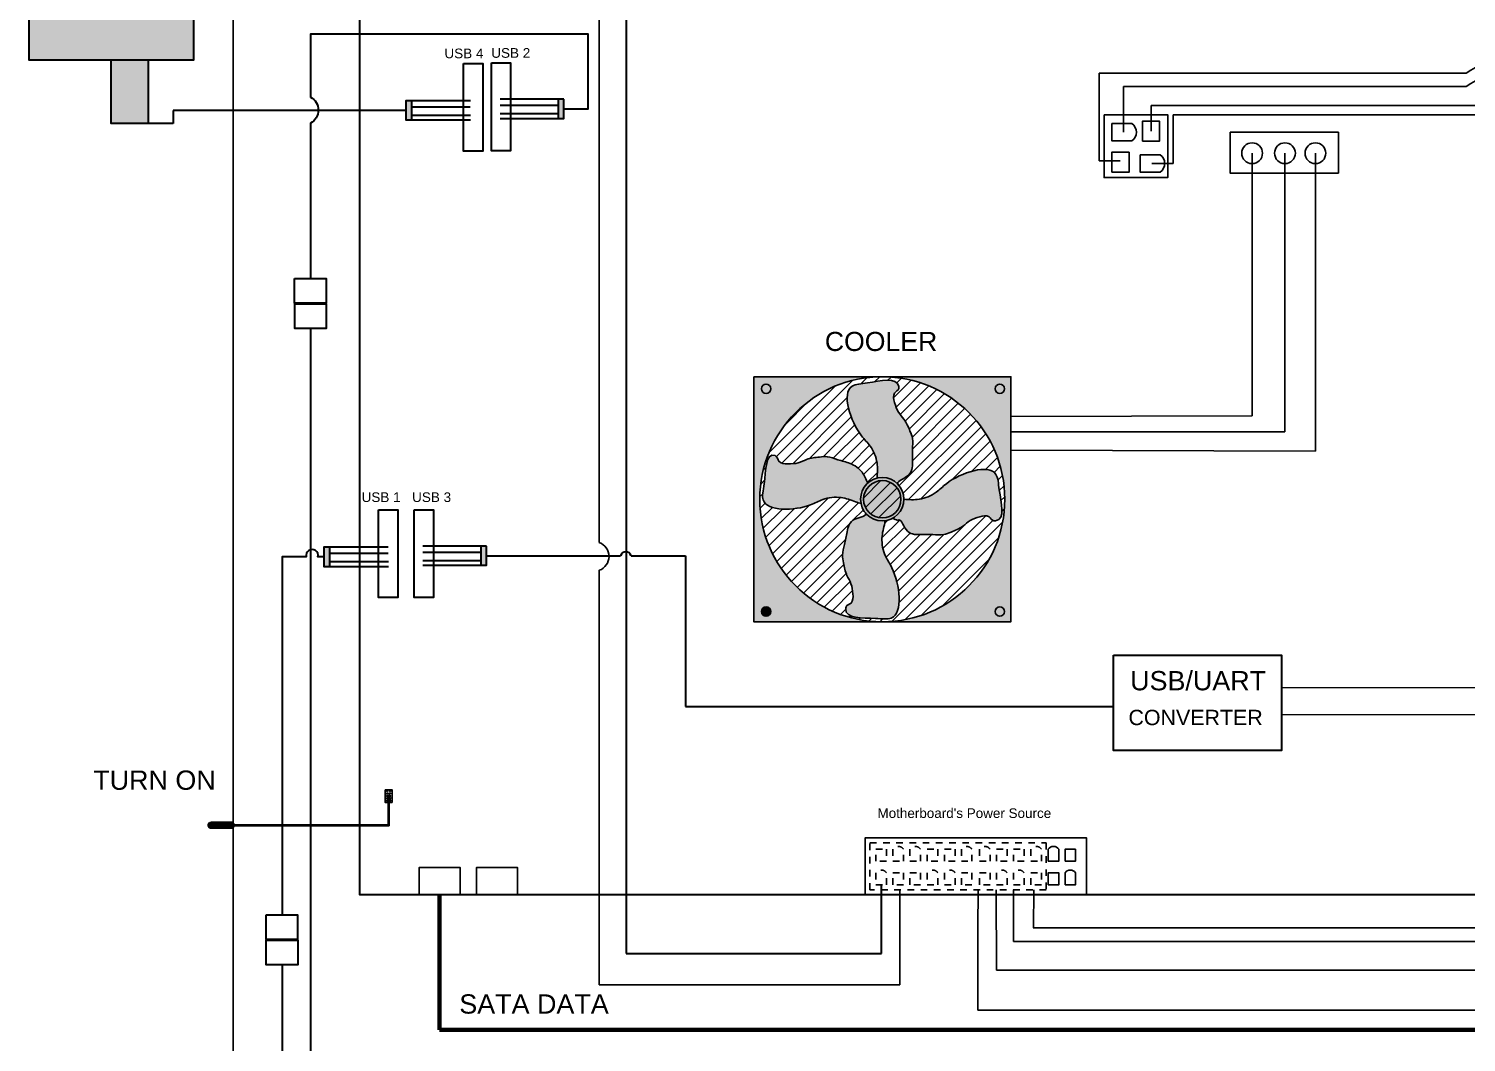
# Model space of a CAD drawing. Header units: inches. Extents: x -5 to 130, y -68 to 69.
# Drawn here: x 7.5 to 29.28, y 0.94 to 16.29 of the extents above; entities that cross this region are included whole.
import ezdxf

# ---------------------------------------------------------------- set-up
doc = ezdxf.new("R2010")
doc.units = ezdxf.units.IN
doc.header["$LTSCALE"] = 0.002
doc.header["$MEASUREMENT"] = 0
doc.linetypes.add('ACAD_ISO03W100', pattern=[30, 12, -18])
for name, color, linetype in [('12VDC', 2, 'Continuous'), ('5VDC', 1, 'Continuous'), ('Black GND', 250, 'Continuous'), ('Connectors', 250, 'Continuous'), ('cooler', 250, 'Continuous'), ('MB P Suply Upper View', 5, 'ACAD_ISO03W100'), ('Texts', 6, 'Continuous'), ('Turn On Wires', 1, 'Continuous'), ('White Wire Cape', 251, 'Continuous')]:
    doc.layers.add(name, color=color, linetype=linetype)
for name, color, linetype, lineweight in [('24VDC', 1, 'Continuous', 60), ('AD4-BS', 250, 'Continuous', 30), ('Motherboard', 92, 'Continuous', 30), ('Sata Connector', 1, 'Continuous', 100), ('Turn On Button', 253, 'Continuous', 200), ('uart wires', 251, 'Continuous', 20), ('USB', 251, 'Continuous', 30), ('USB Motor wire Control', 251, 'Continuous', 30), ('USB TO UART CONVERTER', 109, 'Continuous', 30), ('USB wire AD4-B-S-L', 251, 'Continuous', 30), ('USB wire AD4-B-S-R', 251, 'Continuous', 30), ('USB WIRE Sabertooth', 251, 'Continuous', 30), ('USB wire WiFi', 251, 'Continuous', 30), ('WiFi Adapter', 251, 'Continuous', 30)]:
    doc.layers.add(name, color=color, linetype=linetype, lineweight=lineweight)
doc.styles.get("Standard").update_dxf_attribs({"font": 'arial.ttf'})

# ---------------------------------------------------------------- blocks, each defined once
blk = doc.blocks.new('wifi adaptor')
at = {"layer": 'USB wire WiFi', "true_color": 0x636466}
h = blk.add_hatch(color=251, dxfattribs=at)
h.dxf.hatch_style = 1
h.paths.add_polyline_path([(11.50711901062732, 22.82183901639631), (9.00711901062732, 22.82183901639631), (9.00711901062732, 15.82183901639631), (11.50711901062732, 15.82183901639631)])
at = {"layer": 'WiFi Adapter'}
blk.add_lwpolyline([(9.00711901062732, 22.82183901639631), (9.00711901062732, 15.82183901639631), (11.50711901062732, 15.82183901639631), (11.50711901062732, 22.82183901639631)], close=True, dxfattribs=at)

msp = doc.modelspace()

# ---------------------------------------------------------------- hatches: boundary and pattern name
at = {"layer": 'AD4-BS', "true_color": 0xc7c8ca}
h = msp.add_hatch(color=9, dxfattribs=at)
h.dxf.hatch_style = 1
h.paths.add_polyline_path([(13.30241920625565, 15.20151492496092), (13.21414053416831, 15.20151492496092), (13.21414053416831, 14.91061546964801), (13.30241920625565, 14.91061546964801)])
at = {"layer": 'Black GND', "true_color": 0x000000, "transparency": 33554687}
h = msp.add_hatch(color=18, dxfattribs=at)
h.dxf.hatch_style = 1
h.paths.add_polyline_path([(18.59813118403008, 10.83953672250937, 1), (18.74004377618576, 10.83953672250937, 1)])
h.paths.add_polyline_path([(22.28182318102836, 10.83953672250937, 1), (22.13991058887268, 10.83953672250937, 1)])
h.paths.add_polyline_path([(22.28182318102836, 7.465015342443621, 1), (22.13991058887268, 7.465015342443621, 1)])
h.paths.add_polyline_path([(18.74004377618576, 7.465015342443621, 1), (18.59813118403008, 7.465015342443621, 1)])
h.paths.add_polyline_path([(20.7589905906087, 9.166448996842234, 1), (20.10201242610075, 9.166448996842234, 1)])
h.paths.add_polyline_path([(20.14743571535678, 9.166448996842234, -1), (20.71356730135267, 9.166448996842234, -1)], flags=16)
at = {"layer": 'cooler', "true_color": 0x136734, "transparency": 33554687}
h = msp.add_hatch(color=116, dxfattribs=at)
h.dxf.hatch_style = 1
h.paths.add_polyline_path([(20.43050150835472, 11.0222473035314), (18.48318474920779, 11.0222473035314), (18.48318474920779, 7.310650690153068), (20.43050150835472, 7.310650690153068, -0.414213562373095), (18.57470320166556, 9.166448996842234, -0.414213562373095)])
h.paths.add_polyline_path([(18.59813118403008, 10.83953672250937, -1), (18.74004377618576, 10.83953672250937, -1)], flags=16)
h.paths.add_polyline_path([(18.74004377618576, 7.465015342443621, -1), (18.59813118403008, 7.465015342443621, -1)], flags=16)
h.paths.add_polyline_path([(18.59813118403008, 7.465015342443621, 1), (18.74004377618576, 7.465015342443621, 1)], flags=0)
at = {"layer": 'cooler', "true_color": 0x000000, "transparency": 33554687}
h = msp.add_hatch(dxfattribs=at)
h.set_pattern_fill('ANSI31', color=18)
h.set_pattern_definition([(45, (0, 0), (-0.08838834764831843, 0.08838834764831845), [])])
h.paths.add_polyline_path([(18.57470320166556, 9.166448996842234, 1), (22.28629981504389, 9.166448996842234, 1)], flags=17)
edge = h.paths.add_edge_path()
edge.add_spline(control_points=[(20.35103752008148, 9.485181724574685), (20.35672584089749, 9.562058113233777), (20.36928755917855, 9.731826937467805), (20.27064686088335, 9.96551798085482), (19.9846653299632, 10.23407919845809), (19.76113734682973, 10.90326026620517), (20.27492136655685, 10.91859273398991), (20.66983338387394, 11.03363473359205), (20.6834195750748, 10.81971347723295), (20.57956596115539, 10.77339223132362), (20.61791332598495, 10.62004420472454), (20.66106146372599, 10.48722048451183), (20.77988765004425, 10.36489217360753), (20.83922407272304, 10.22505969608979), (20.90142151501156, 10.07406935862012), (20.88155664091035, 9.91169080023424), (20.88937134644389, 9.719321782627341), (20.88423746012351, 9.508901852945213), (20.62953764969947, 9.435060934639912), (20.67171414986634, 9.389432266991108)], knot_values=[0, 0, 0, 0, 0.2301436208296952, 0.5082342263302837, 0.7094929281928604, 1.473711532453146, 1.712592713028577, 2.187047248867946, 2.2162251078442, 2.310759892265018, 2.452480921577539, 2.60962515603971, 2.746392000763504, 2.94775178710756, 3.064240391125934, 3.228729019090081, 3.424548814285429, 3.650094369747273, 3.836508968876825, 3.836508968876825, 3.836508968876825, 3.836508968876825], degree=3, periodic=0)
edge.add_arc((20.43050150835472, 9.166448996842234), 0.3284890822539757, 0, 42.75110120193739, ccw=False)
edge.add_spline(control_points=[(20.7589905906087, 9.166448996842234), (20.83586697926779, 9.160760676026221), (21.00563580350182, 9.148198957745167), (21.23932684688884, 9.246839656040374), (21.50788806449209, 9.532821186960504), (22.17706913223919, 9.756349170093984), (22.19240160002393, 9.242565150366856), (22.30744359962605, 8.847653133049757), (22.09352234326697, 8.83406694184892), (22.04720109735768, 8.937920555768374), (21.89385307075835, 8.899573190938424), (21.76102935054662, 8.856425053199086), (21.63870103963856, 8.737598866874281), (21.49886856213785, 8.678262444225073), (21.3478782246211, 8.616065001854789), (21.18549966646854, 8.635929876361157), (20.99313064770536, 8.628115168819736), (20.78270999927674, 8.633249081117066), (20.70886904001236, 8.887951456010342), (20.66323958549544, 8.845770936554448), (20.66323957904335, 8.845770930590042)], knot_values=[0, 0, 0, 0, 0.2301436208296934, 0.5082342263302819, 0.7094929281928586, 1.473711532453143, 1.712592713028574, 2.187047248867943, 2.216225107844198, 2.310759892265018, 2.452480921577539, 2.609625156039709, 2.746392000763504, 2.947751787107559, 3.064240391125934, 3.228729019090081, 3.424548814285429, 3.650094369747273, 3.836511058759883, 3.836511085119559, 3.836511085119559, 3.836511085119559, 3.836511085119559], degree=3, periodic=0)
edge.add_spline(control_points=[(20.66323957904334, 8.845770930590042), (20.6365061648945, 8.855688658016128), (20.60977275074566, 8.865606385442215), (20.58303933659681, 8.8755241128683)], knot_values=[0, 0, 0, 0, 0.08554139783850855, 0.08554139783850855, 0.08554139783850855, 0.08554139783850855], degree=3, periodic=0)
edge.add_arc((20.43050150835472, 9.166448996842234), 0.3284890822539757, 276.3268560865919, 297.66893586181095, ccw=False)
edge.add_spline(control_points=[(20.46670106943563, 8.839960606638833), (20.46798709880422, 8.828361746161926), (20.46927312817279, 8.816762885685018), (20.47055915754138, 8.805164025208109)], knot_values=[0, 0, 0, 0, 0.03500981181178674, 0.03500981181178674, 0.03500981181178674, 0.03500981181178674], degree=3, periodic=0)
edge.add_spline(control_points=[(20.47055915754138, 8.805164025208109), (20.44985405465359, 8.730910171157456), (20.40413025006007, 8.566932782040936), (20.45485567811996, 8.318400244799598), (20.68239698118047, 7.998813763499924), (20.7698705104821, 7.298730595336055), (20.26311535158585, 7.384802149448677), (19.85328669428899, 7.349721745343868), (19.88206233124178, 7.56213373001413), (19.99300054925808, 7.587112575665623), (19.98557935562093, 7.745008311948164), (19.96941241359747, 7.88372576732878), (19.87698183511047, 8.027045222966176), (19.84632234617871, 8.175819980783185), (19.8150534621648, 8.336097430004726), (19.86648334121158, 8.4913919147354), (19.89667648845332, 8.681537339127516), (19.94257737240582, 8.88444645196184), (20.19837308680447, 8.908310665826557), (20.17803128170871, 8.95629699990339)], knot_values=[0, 0, 0, 0, 0.2301436208296952, 0.5082342263302837, 0.7094929281928604, 1.473711532453146, 1.712592713028577, 2.187047248867946, 2.2162251078442, 2.310759892265018, 2.452480921577539, 2.60962515603971, 2.746392000763504, 2.94775178710756, 3.064240391125934, 3.228729019090081, 3.424548814285429, 3.650094369747273, 3.829444574970498, 3.829444574970498, 3.829444574970498, 3.829444574970498], degree=3, periodic=0)
edge.add_arc((20.43050150835472, 9.166448996842234), 0.3284890822539757, 191.5244406772049, 219.7734312795357, ccw=False)
edge.add_spline(control_points=[(20.10863490691047, 9.100821502338878), (20.08104853089957, 9.10951805357813), (20.05346215488866, 9.11821460481738), (20.02587577887775, 9.12691115605663)], knot_values=[0, 0, 0, 0, 0.08677409350635094, 0.08677409350635094, 0.08677409350635094, 0.08677409350635094], degree=3, periodic=0)
edge.add_spline(control_points=[(20.02587577887775, 9.12691115605663), (19.95368628470314, 9.153910065296328), (19.79426769387389, 9.213532703107148), (19.54219941533795, 9.184824065939633), (19.21587671257389, 8.990059747264366), (18.54228899562539, 8.978921404509657), (18.66616921308062, 9.444155223977436), (18.66550161336542, 9.887694480396917), (18.84029046071918, 9.811553808819502), (18.85284753577258, 9.707590731464327), (19.01165111991104, 9.701401266556394), (19.15096659520893, 9.70554432314636), (19.30180547978987, 9.785337347972966), (19.45256137737269, 9.802851080261455), (19.61516895642467, 9.820802774593956), (19.76432509102911, 9.753201621735418), (19.95676649998936, 9.72154990470151), (20.13407471998266, 9.596222835552247), (20.18478451699729, 9.466540667680837), (20.20773116462523, 9.407858298888994)], knot_values=[0, 0, 0, 0, 0.2301436208296916, 0.508234226330281, 0.7094929281928584, 1.432488415998916, 1.677688402276721, 2.134754418570295, 2.143347408674768, 2.237882193095582, 2.379603222408107, 2.536747456870279, 2.67351430159407, 2.874874087938125, 2.991362691956503, 3.155851319920646, 3.351671115115995, 3.577216670577842, 3.763633359590456, 3.763633359590456, 3.763633359590456, 3.763633359590456], degree=3, periodic=0)
edge.add_arc((20.43050150835472, 9.166448996842234), 0.3284890822539757, 103.99915274982169, 132.7005449636372, ccw=False)
h.paths.add_polyline_path([(20.71356730135267, 9.166448996842234, -1), (20.14743571535678, 9.166448996842234, -1)], flags=16)
at = {"layer": 'cooler', "true_color": 0x136734, "transparency": 33554687}
h = msp.add_hatch(color=116, dxfattribs=at)
h.dxf.hatch_style = 1
h.paths.add_polyline_path([(18.74004377618576, 10.83953672250937, 1), (18.59813118403008, 10.83953672250937, 1)])
h.paths.add_polyline_path([(22.28182318102836, 10.83953672250937, 1), (22.13991058887268, 10.83953672250937, 1)], flags=0)
h.paths.add_polyline_path([(22.37781826750165, 11.0222473035314), (20.43050150835472, 11.0222473035314, -0.414213562373095), (22.28629981504389, 9.166448996842234, -0.414213562373095), (20.43050150835472, 7.310650690153068), (22.37781826750165, 7.310650690153068)])
h.paths.add_polyline_path([(22.28182318102836, 7.465015342443621, -1), (22.13991058887268, 7.465015342443621, -1)], flags=16)
h.paths.add_polyline_path([(22.13991058887268, 10.83953672250937, -1), (22.28182318102836, 10.83953672250937, -1)], flags=16)
h.paths.add_polyline_path([(22.13991058887268, 7.465015342443621, 1), (22.28182318102836, 7.465015342443621, 1)], flags=0)
at = {"layer": 'cooler', "transparency": 33554687}
h = msp.add_hatch(color=7, dxfattribs=at)
h.dxf.hatch_style = 1
edge = h.paths.add_edge_path()
edge.add_spline(control_points=[(20.67171414986634, 9.389432266991108), (20.62953764969947, 9.435060934639912), (20.88423746012351, 9.508901852945213), (20.88937134644389, 9.719321782627341), (20.88155664091035, 9.91169080023424), (20.90142151501156, 10.07406935862012), (20.83922407272304, 10.22505969608979), (20.77988765004425, 10.36489217360753), (20.66106146372599, 10.48722048451183), (20.61791332598495, 10.62004420472454), (20.57956596115539, 10.77339223132362), (20.6834195750748, 10.81971347723295), (20.66983338387394, 11.03363473359205), (20.27492136655685, 10.91859273398991), (19.76113734682973, 10.90326026620517), (19.9846653299632, 10.23407919845809), (20.27064686088335, 9.96551798085482), (20.36928755917855, 9.731826937467805), (20.35672584089749, 9.562058113233777), (20.35103752008148, 9.485181724574685)], knot_values=[0, 0, 0, 0, 0.1864145991295518, 0.4119601545913958, 0.6077799497867438, 0.7722685777508906, 0.888757181769265, 1.090116968113321, 1.226883812837115, 1.384028047299286, 1.525749076611806, 1.620283861032624, 1.649461720008879, 2.123916255848248, 2.362797436423679, 3.127016040683964, 3.328274742546541, 3.60636534804713, 3.836508968876825, 3.836508968876825, 3.836508968876825, 3.836508968876825], degree=3, periodic=0)
edge.add_arc((20.43050150835472, 9.166448996842234), 0.3284890822539757, 42.751101207736895, 103.99915274982169, ccw=False)
edge = h.paths.add_edge_path()
edge.add_spline(control_points=[(20.66323957904335, 8.845770930590042), (20.66323958549544, 8.845770936554448), (20.70886904707827, 8.887951463045393), (20.78270999525694, 8.633249077114813), (20.99313064870679, 8.628115169816787), (21.18549966625873, 8.635929876152268), (21.3478782246557, 8.616065001889242), (21.49886856212313, 8.678262444210416), (21.63870103964168, 8.737598866877395), (21.76102935054581, 8.856425053198272), (21.89385307075856, 8.89957319093863), (22.04720109735764, 8.937920555768336), (22.09352234326697, 8.83406694184892), (22.30744359962606, 8.847653133049757), (22.19240160002393, 9.242565150366858), (22.17706913223918, 9.756349170093976), (21.5078880644921, 9.53282118696051), (21.23932684688884, 9.24683965604037), (21.00563580350182, 9.148198957745166), (20.8358669792678, 9.160760676026221), (20.7589905906087, 9.166448996842234)], knot_values=[0, 0, 0, 0, 2.635967530824838e-08, 0.1864167153722863, 0.4119622708341303, 0.6077820660294784, 0.7722706939936252, 0.8887592980119996, 1.090119084356056, 1.22688592907985, 1.38403016354202, 1.525751192854541, 1.620285977275362, 1.649463836251616, 2.123918372090985, 2.362799552666416, 3.127018156926701, 3.328276858789277, 3.606367464289866, 3.836511085119559, 3.836511085119559, 3.836511085119559, 3.836511085119559], degree=3, periodic=0)
edge.add_arc((20.43050150835472, 9.166448996842234), 0.3284890822539757, -62.331064138189106, 0, ccw=False)
edge.add_spline(control_points=[(20.58303933659681, 8.8755241128683), (20.60977275074566, 8.865606385442215), (20.6365061648945, 8.855688658016128), (20.66323957904334, 8.845770930590042)], knot_values=[0, 0, 0, 0, 0.08554139783850855, 0.08554139783850855, 0.08554139783850855, 0.08554139783850855], degree=3, periodic=0)
at = {"layer": 'cooler', "true_color": 0x000000, "transparency": 33554687}
h = msp.add_hatch(color=18, dxfattribs=at)
h.dxf.hatch_style = 1
h.paths.add_polyline_path([(22.28182318102836, 10.83953672250937, 1), (22.13991058887268, 10.83953672250937, 1)])
h.paths.add_polyline_path([(22.13991058887268, 7.465015342443621, 1), (22.28182318102836, 7.465015342443621, 1)])
at = {"layer": 'cooler', "transparency": 33554687}
h = msp.add_hatch(color=7, dxfattribs=at)
h.dxf.hatch_style = 1
edge = h.paths.add_edge_path()
edge.add_spline(control_points=[(20.20773116462523, 9.407858298888994), (20.18478451699729, 9.466540667680839), (20.13407471998266, 9.596222835552247), (19.95676649998936, 9.721549904701508), (19.76432509102911, 9.753201621735421), (19.61516895642467, 9.820802774593954), (19.45256137737268, 9.802851080261453), (19.30180547978986, 9.785337347972963), (19.15096659520893, 9.705544323146361), (19.01165111991103, 9.70140126655639), (18.85284753577258, 9.70759073146433), (18.84029046071917, 9.811553808819498), (18.66550161336542, 9.887694480396933), (18.66616921308063, 9.444155223977432), (18.54228899562539, 8.978921404509657), (19.21587671257389, 8.990059747264368), (19.54219941533796, 9.184824065939633), (19.7942676938739, 9.213532703107148), (19.95368628470314, 9.153910065296328), (20.02587577887775, 9.12691115605663)], knot_values=[0, 0, 0, 0, 0.1864166890126144, 0.4119622444744615, 0.6077820396698097, 0.7722706676339531, 0.8887592716523307, 1.090119057996387, 1.226885902720178, 1.38403013718235, 1.525751166494874, 1.620285950915688, 1.628878941020161, 2.085944957313735, 2.33114494359154, 3.054140431397597, 3.255399133260175, 3.533489738760764, 3.763633359590456, 3.763633359590456, 3.763633359590456, 3.763633359590456], degree=3, periodic=0)
edge.add_spline(control_points=[(20.02587577887775, 9.12691115605663), (20.05346215488866, 9.11821460481738), (20.08104853089957, 9.10951805357813), (20.10863490691047, 9.100821502338878)], knot_values=[0, 0, 0, 0, 0.08677409350635094, 0.08677409350635094, 0.08677409350635094, 0.08677409350635094], degree=3, periodic=0)
edge.add_arc((20.43050150835472, 9.166448996842234), 0.3284890822539757, 180, 191.5244406772049, ccw=False)
edge.add_arc((20.43050150835472, 9.166448996842234), 0.3284890822539757, 132.7005449636372, 180, ccw=False)
edge = h.paths.add_edge_path()
edge.add_spline(control_points=[(20.17803128170871, 8.95629699990339), (20.19837308680447, 8.908310665826557), (19.94257737240582, 8.88444645196184), (19.89667648845332, 8.681537339127516), (19.86648334121158, 8.4913919147354), (19.8150534621648, 8.336097430004726), (19.84632234617871, 8.175819980783185), (19.87698183511047, 8.027045222966176), (19.96941241359747, 7.88372576732878), (19.98557935562093, 7.745008311948164), (19.99300054925808, 7.587112575665623), (19.88206233124178, 7.56213373001413), (19.85328669428899, 7.349721745343868), (20.26311535158585, 7.384802149448677), (20.7698705104821, 7.298730595336055), (20.68239698118047, 7.998813763499924), (20.45485567811996, 8.318400244799598), (20.40413025006007, 8.566932782040936), (20.44985405465359, 8.730910171157456), (20.47055915754138, 8.805164025208109)], knot_values=[0, 0, 0, 0, 0.1793502052232254, 0.4048957606850694, 0.6007155558804174, 0.7652041838445642, 0.8816927878629386, 1.083052574206994, 1.219819418930788, 1.376963653392959, 1.51868468270548, 1.613219467126298, 1.642397326102552, 2.116851861941922, 2.355733042517353, 3.119951646777638, 3.321210348640215, 3.599300954140803, 3.829444574970498, 3.829444574970498, 3.829444574970498, 3.829444574970498], degree=3, periodic=0)
edge.add_spline(control_points=[(20.47055915754138, 8.805164025208109), (20.46927312817279, 8.816762885685018), (20.46798709880422, 8.828361746161926), (20.46670106943563, 8.839960606638833)], knot_values=[0, 0, 0, 0, 0.03500981181178674, 0.03500981181178674, 0.03500981181178674, 0.03500981181178674], degree=3, periodic=0)
edge.add_arc((20.43050150835472, 9.166448996842234), 0.3284890822539757, 219.7734312795357, 276.3268560865919, ccw=False)
h = msp.add_hatch(color=7, dxfattribs=at)
h.dxf.hatch_style = 1
h.paths.add_polyline_path([(20.14743571535678, 9.166448996842234, 1), (20.71356730135267, 9.166448996842234, 1)], flags=0)
h.paths.add_polyline_path([(20.10201242610075, 9.166448996842234, 1), (20.7589905906087, 9.166448996842234, 1)])
h.paths.add_polyline_path([(20.71356730135267, 9.166448996842234, -1), (20.14743571535678, 9.166448996842234, -1)], flags=16)
h = msp.add_hatch(color=7, dxfattribs=at)
h.dxf.hatch_style = 1
h.paths.add_polyline_path([(20.14743571535678, 9.166448996842234, 1), (20.71356730135267, 9.166448996842234, 1)])
h = msp.add_hatch(color=7, dxfattribs=at)
h.dxf.hatch_style = 1
h.paths.add_polyline_path([(20.14743571535678, 9.166448996842234, 1), (20.71356730135267, 9.166448996842234, 1)])
at = {"layer": 'cooler', "true_color": 0x000000, "transparency": 33554687}
h = msp.add_hatch(color=18, dxfattribs=at)
h.dxf.hatch_style = 1
h.paths.add_polyline_path([(18.74004377618576, 7.465015342443621, 1), (18.59813118403008, 7.465015342443621, 1)])
at = {"layer": 'Turn On Button', "true_color": 0x939598, "transparency": 33554687}
h = msp.add_hatch(color=252, dxfattribs=at)
h.dxf.hatch_style = 1
h.paths.add_polyline_path([(10.26079957492571, 4.204025902262905), (10.58529300046157, 4.203948917577463), (10.58529300046157, 4.254571821958166), (10.26079957492571, 4.254571821958166), (10.26079957492571, 4.254494837272724, 1)])
h = msp.add_hatch(color=252, dxfattribs=at)
h.dxf.hatch_style = 1
h.paths.add_polyline_path([(10.56716377737917, 4.254571821958166), (10.26079957492571, 4.254571821958166), (10.26079957492571, 4.203948917577463), (10.56716377737917, 4.203948917577463)])
at = {"layer": 'USB Motor wire Control', "true_color": 0xc7c8ca}
h = msp.add_hatch(color=9, dxfattribs=at)
h.dxf.hatch_style = 1
h.paths.add_polyline_path([(14.34848348967503, 8.457381802419363), (14.34848348967503, 8.166482347106454), (14.43676216176237, 8.166482347106454), (14.43676216176237, 8.457381802419363)])
at = {"layer": 'USB wire AD4-B-S-L', "true_color": 0xc7c8ca}
h = msp.add_hatch(color=9, dxfattribs=at)
h.dxf.hatch_style = 1
h.paths.add_polyline_path([(12.05925349798119, 8.438793276736035), (11.97097482589385, 8.438793276736035), (11.97097482589385, 8.147893821423127), (12.05925349798119, 8.147893821423127)])
at = {"layer": 'USB wire AD4-B-S-R', "true_color": 0xc7c8ca}
h = msp.add_hatch(color=9, dxfattribs=at)
h.dxf.hatch_style = 1
h.paths.add_polyline_path([(15.51838798370011, 15.22438328472603), (15.51838798370011, 14.93348382941312), (15.60666665578745, 14.93348382941312), (15.60666665578745, 15.22438328472603)])
at = {"layer": 'USB wire WiFi', "true_color": 0xc7c8ca}
h = msp.add_hatch(color=9, dxfattribs=at)
h.dxf.hatch_style = 1
h.paths.add_polyline_path([(9.30753431513881, 15.82183901639631), (8.750186103808801, 15.82183901639631), (8.750186103808801, 14.85513249783075), (9.30753431513881, 14.85513249783075)])

# ---------------------------------------------------------------- linework, layer by layer
for p, q in [((26.99167644930215, 14.40657827947233), (26.99167644930215, 9.895157921714826)), ((26.99167644930215, 9.895157921714826), (22.37781826750165, 9.908010558691046))]:
    msp.add_line(p, q)
at = {"layer": '12VDC'}
for p, q in [((23.71404481916659, 15.62075629924533), (23.71404481916659, 14.2923392454594)), ((29.27671076538638, 15.62075629924533), (23.71404481916659, 15.62075629924533)), ((24.08444015657233, 14.72366570705452), (24.08444015657233, 15.41886871888119)), ((24.08444015657233, 15.41886871888119), (29.27671076538638, 15.41886871888119)), ((23.71404481916659, 14.2923392454594), (24.03477496072696, 14.2923392454594)), ((22.72345435917636, 2.675343939671734), (22.72474098028465, 3.252327791998937)), ((22.71811777367716, 2.675343939671734), (31.14021674515732, 2.675343939671734))]:
    msp.add_line(p, q, dxfattribs=at)
for centre in [(29.87624278123917, 14.7911649095298), (29.87624278123917, 14.58927732916566)]:
    msp.add_arc(centre, 1.023552886724787, 54.14498120388102, 125.855018796119, dxfattribs=at)
at = {"layer": '24VDC', "color": 0, "lineweight": 35}
for p, q in [((16.54928024596464, 28.13107600337133), (16.54928024596463, 2.287275404787451)), ((20.41678449226873, 2.287275404787451), (20.41678449226873, 3.326323219285891)), ((16.54928024596463, 2.287275404787451), (20.41678449226873, 2.287275404787451))]:
    msp.add_line(p, q, dxfattribs=at)
at = {"layer": '5VDC'}
for p, q in [((26.53017443350776, 14.40657827947233), (26.53017443350776, 10.18564702286051)), ((26.53017443350776, 10.18564702286051), (22.37781826750165, 10.18564702286051)), ((21.88002025518417, 2.66975301538821), (21.88085226433384, 3.252327791998937)), ((21.88002025518417, 2.66975301538821), (21.88002025518417, 1.42963674047013)), ((21.88002025518417, 1.42963674047013), (31.2090391130443, 1.42963674047013))]:
    msp.add_line(p, q, dxfattribs=at)
at = {"layer": 'Black GND'}
for p, q in [((16.14244478712632, 28.61193151635707), (16.14244478712632, 8.510427586854348)), ((24.50128711353017, 14.74043074915197), (24.50128711353017, 15.12910116519498)), ((24.50128711353017, 15.12910116519498), (31.15333498247731, 15.12910116519498)), ((24.83450845745801, 14.25194817213838), (24.83450845745801, 14.98639640728175)), ((24.83450845745801, 14.98639640728175), (31.16935722391983, 14.98639640728175)), ((26.0323543085345, 14.40657827947233), (26.0323543085345, 10.4279136735193)), ((24.51256391414122, 14.25194817213838), (24.83450845745801, 14.25194817213838)), ((26.0323543085345, 10.4279136735193), (22.37781826750165, 10.42155302090123)), ((16.14244478712632, 8.09019252979391), (16.14244478712632, 1.813933642064853)), ((20.69687071215455, 1.813933642064853), (20.69687071215455, 3.252327791998937)), ((22.16048601768443, 2.033378074892088), (22.1557655885066, 3.252327791998937)), ((22.41571210932307, 2.467279104859077), (22.41678820039476, 3.252327791998937)), ((31.11403728581087, 2.467279104859076), (22.41571210932307, 2.467279104859077)), ((31.11403728581087, 2.033378074892086), (22.16048601768443, 2.033378074892088)), ((16.14244478712632, 1.813933642064853), (20.69687071215455, 1.813933642064853))]:
    msp.add_line(p, q, dxfattribs=at)
msp.add_arc((16.06713968197263, 8.30031005832413), 0.2232044682748444, 289.7174337396737, 70.28256626032635, dxfattribs=at)
at = {"layer": 'Connectors'}
for points in [[(23.78949894119125, 14.99027846472262), (24.75448294442549, 14.99027846472262), (24.75448294442549, 14.03746707908681), (23.78949894119125, 14.03746707908681)], [(24.37043382288595, 14.58923295519326), (24.37043382288595, 14.89162854311068), (24.63214040417439, 14.89162854311068), (24.63214040417439, 14.58923295519326)], [(25.70006004882589, 14.72300166580072), (27.3403005144628, 14.72300166580072), (27.3403005144628, 14.10708222665335), (25.70006004882589, 14.10708222665335)], [(23.90626271102522, 14.11915235279846), (23.90626271102522, 14.42154794071588), (24.16796929231365, 14.42154794071588), (24.16796929231365, 14.11915235279846)], [(12.89765852816083, 4.767835370305193), (13.00346491745904, 4.767835370305193), (13.00346491745904, 4.57618432471611), (12.89765852816083, 4.57618432471611)], [(20.16845705361677, 3.173320000171834), (23.52611308976577, 3.173320000171834), (23.52611308976577, 4.036923606763111), (20.16845705361677, 4.036923606763111)], [(23.19848887611641, 3.68375599072462), (23.19848887611641, 3.867108967746248), (23.35717069127071, 3.867108967746248), (23.35717069127071, 3.68375599072462)], [(13.41492799112409, 3.173320000171834), (14.03348788936884, 3.173320000171834), (14.03348788936884, 3.59157153378743), (13.41492799112409, 3.59157153378743)], [(14.28349785234642, 3.173320000171834), (14.90205775059118, 3.173320000171834), (14.90205775059118, 3.59157153378743), (14.28349785234642, 3.59157153378743)], [(22.94495138752922, 3.326323219285891), (22.94495138752922, 3.509676196307518), (23.10363320268351, 3.509676196307518), (23.10363320268351, 3.326323219285891)]]:
    msp.add_lwpolyline(points, close=True, dxfattribs=at)
for points in [[(23.9084327724506, 14.85451899769874), (23.9084327724506, 14.5928124164103), (24.21082836036802, 14.5928124164103, 0.5278939066033967), (24.21082836036802, 14.85451899769874)], [(24.3365565300195, 14.3828014627826), (24.3365565300195, 14.12109488149416), (24.63895211793692, 14.12109488149416, 0.5278939066033967), (24.63895211793692, 14.3828014627826)], [(22.94495138752922, 3.68375599072462), (23.10363320268351, 3.68375599072462), (23.10363320268351, 3.867108967746248, 0.5278939066033967), (22.94495138752922, 3.867108967746248)], [(23.19848887611641, 3.326323219285891), (23.35717069127071, 3.326323219285891), (23.35717069127071, 3.509676196307518, 0.5278939066033967), (23.19848887611641, 3.509676196307518)]]:
    msp.add_lwpolyline(points, format="xyb", close=True, dxfattribs=at)
for centre in [(26.0323543085345, 14.40657827947233), (26.53017443350776, 14.40657827947233), (26.99167644930215, 14.40657827947233)]:
    msp.add_circle(centre, 0.1576044046799388, dxfattribs=at)
at = {"layer": 'cooler'}
msp.add_lwpolyline([(18.48318474920779, 11.0222473035314), (22.37781826750165, 11.0222473035314), (22.37781826750165, 7.310650690153068), (18.48318474920779, 7.310650690153068)], close=True, dxfattribs=at)
for centre, radius in [((20.43050150835472, 9.166448996842234), 1.855798306689167), ((18.66908748010792, 10.83953672250937), 0.07095629607783849), ((22.21086688495052, 10.83953672250937), 0.07095629607783849), ((20.43050150835472, 9.166448996842234), 0.3284890822539757), ((20.43050150835472, 9.166448996842234), 0.2830657929979452), ((18.66908748010792, 7.465015342443621), 0.07095629607783849), ((22.21086688495052, 7.465015342443621), 0.07095629607783849)]:
    msp.add_circle(centre, radius, dxfattribs=at)
for points in [[(20.35103752008148, 9.485181724574685), (20.35103752008148, 9.71532534540438), (20.24529360760243, 9.972526841981107), (20.11598985798628, 10.12675266799806), (19.97415055401507, 10.87769320289181), (20.20773629712312, 10.92771238970818), (20.67908630145394, 10.87352493732396), (20.67908630145394, 10.84434707834771), (20.61651546027497, 10.77348301623124), (20.61651546027497, 10.63176198691872), (20.67491600876565, 10.48587269203836), (20.75833831338605, 10.37749423980949), (20.8501012033812, 10.19825882038504), (20.88699225408345, 10.08776608196195), (20.88699225408345, 9.923277453997798), (20.88699225408345, 9.72745765880245), (20.80860391223541, 9.515972279991274), (20.67171556844046, 9.389430732365607), (20.67171558633367, 9.389430713009332)], [(20.02587577887775, 9.12691115605663), (19.80497108310369, 9.191465021886424), (19.52843421250539, 9.162109544247935), (19.34413075048514, 9.081255979312568), (18.6249827278516, 9.155744884058167), (18.6402326738953, 9.4004701839687), (18.80548153507731, 9.826618229990883), (18.81328865194608, 9.823028187493508), (18.86375720004207, 9.743092268667409), (18.99978895600474, 9.703340394257337), (19.15620263953035, 9.718475453908807), (19.28362977034558, 9.768149351963002), (19.48140885683384, 9.805954067335465), (19.59781366791385, 9.810371625889426), (19.75569903613616, 9.764233580516523), (19.94365780782933, 9.70930733602499), (20.12466583496684, 9.57474548518911), (20.20773116462523, 9.407858298888994)], [(20.7589905906087, 9.166448996842234), (20.98913421143839, 9.166448996842234), (21.24633570801512, 9.27219290932128), (21.40056153403208, 9.401496658937436), (22.15150206892582, 9.543335962908643), (22.20152125574219, 9.309750219800591), (22.14733380335798, 8.838400215469775), (22.11815594438172, 8.838400215469775), (22.04729188226525, 8.900971056648746), (21.90557085295273, 8.900971056648746), (21.75968155807237, 8.842570508158065), (21.65130310584351, 8.759148203537666), (21.47206768641905, 8.667385313542514), (21.36157494799596, 8.630494262840262), (21.19708632003181, 8.630494262840262), (21.00126652483646, 8.630494262840262), (20.78978114602529, 8.708882604688302), (20.66323959839962, 8.845770948483256), (20.66323957904335, 8.845770930590042)], [(20.47055915754138, 8.805164025208109), (20.42527068677179, 8.579520411019816), (20.47833396997967, 8.306539325882248), (20.57476033842733, 8.129884236673346), (20.56605353493222, 7.365715232675908), (20.32719215098584, 7.362639896542269), (19.87572166791572, 7.508521730555192), (19.88146338957892, 7.537129073786967), (19.95675566007388, 7.59429461821019), (19.98464402243785, 7.733244571049536), (19.95609399032511, 7.887773552444816), (19.8956299379109, 8.010449011202278), (19.84093186699324, 8.204237257993487), (19.82650529785626, 8.319829078504654), (19.85887394832169, 8.48110145430589), (19.89740805601861, 8.67309237787872), (20.01588050406217, 8.865017041856952), (20.17499355565539, 8.962146948451766), (20.17499354192104, 8.962146970950657)], [(20.02587577887775, 9.12691115605663), (20.10863490691047, 9.100821502338878)], [(20.47055915754138, 8.805164025208109), (20.46670106943563, 8.839960606638833)], [(20.66323957904334, 8.845770930590042), (20.58303933659681, 8.8755241128683)]]:
    msp.add_spline(points, degree=3, dxfattribs=at)
at = {"layer": 'MB P Suply Upper View'}
for points in [[(20.24300794213036, 3.960930526866946), (22.9119000977588, 3.960930526866946), (22.9119000977588, 3.252327791998937), (20.24300794213036, 3.252327791998937)], [(20.33355003532057, 3.68375599072462), (20.33355003532057, 3.867108967746248), (20.49223185047487, 3.867108967746248), (20.49223185047487, 3.68375599072462)], [(21.11179173488944, 3.68375599072462), (21.11179173488944, 3.867108967746248), (21.27047355004373, 3.867108967746248), (21.27047355004373, 3.68375599072462)], [(21.37502586614892, 3.68375599072462), (21.37502586614892, 3.867108967746248), (21.53370768130321, 3.867108967746248), (21.53370768130321, 3.68375599072462)], [(22.16191337188712, 3.68375599072462), (22.16191337188712, 3.867108967746248), (22.32059518704142, 3.867108967746248), (22.32059518704142, 3.68375599072462)], [(22.41848340017043, 3.68375599072462), (22.41848340017043, 3.867108967746248), (22.57716521532473, 3.867108967746248), (22.57716521532473, 3.68375599072462)], [(20.59198785050683, 3.326323219285891), (20.59198785050683, 3.509676196307518), (20.75066966566112, 3.509676196307518), (20.75066966566112, 3.326323219285891)], [(20.84855787879013, 3.326323219285891), (20.84855787879013, 3.509676196307518), (21.00723969394443, 3.509676196307518), (21.00723969394443, 3.326323219285891)], [(21.62856335473612, 3.326323219285891), (21.62856335473612, 3.509676196307518), (21.78724516989041, 3.509676196307518), (21.78724516989041, 3.326323219285891)], [(21.90347555670087, 3.326323219285891), (21.90347555670087, 3.509676196307518), (22.06215737185516, 3.509676196307518), (22.06215737185516, 3.326323219285891)], [(22.68171725626974, 3.326323219285891), (22.68171725626974, 3.509676196307518), (22.84039907142403, 3.509676196307518), (22.84039907142403, 3.326323219285891)]]:
    msp.add_lwpolyline(points, close=True, dxfattribs=at)
for points in [[(20.75066966566112, 3.68375599072462), (20.75066966566112, 3.867108967746248, 0.5278939066033967), (20.59198785050683, 3.867108967746248), (20.59198785050683, 3.68375599072462)], [(21.00723969394443, 3.68375599072462), (21.00723969394443, 3.867108967746248, 0.5278939066033967), (20.84855787879013, 3.867108967746248), (20.84855787879013, 3.68375599072462)], [(21.78724516989041, 3.68375599072462), (21.78724516989041, 3.867108967746248, 0.5278939066033967), (21.62856335473612, 3.867108967746248), (21.62856335473612, 3.68375599072462)], [(22.06215737185516, 3.68375599072462), (22.06215737185516, 3.867108967746248, 0.5278939066033967), (21.90347555670087, 3.867108967746248), (21.90347555670087, 3.68375599072462)], [(22.84039907142403, 3.68375599072462), (22.84039907142403, 3.867108967746248, 0.5278939066033967), (22.68171725626974, 3.867108967746248), (22.68171725626974, 3.68375599072462)], [(20.49223185047487, 3.326323219285891), (20.49223185047487, 3.509676196307518, 0.5278939066033967), (20.33355003532057, 3.509676196307518), (20.33355003532057, 3.326323219285891)], [(21.27047355004373, 3.326323219285891), (21.27047355004373, 3.509676196307518, 0.5278939066033967), (21.11179173488944, 3.509676196307518), (21.11179173488944, 3.326323219285891)], [(21.53370768130321, 3.326323219285891), (21.53370768130321, 3.509676196307518, 0.5278939066033967), (21.37502586614892, 3.509676196307518), (21.37502586614892, 3.326323219285891)], [(22.32059518704142, 3.326323219285891), (22.32059518704142, 3.509676196307518, 0.5278939066033967), (22.16191337188712, 3.509676196307518), (22.16191337188712, 3.326323219285891)], [(22.57716521532473, 3.326323219285891), (22.57716521532473, 3.509676196307518, 0.5278939066033967), (22.41848340017043, 3.509676196307518), (22.41848340017043, 3.326323219285891)]]:
    msp.add_lwpolyline(points, format="xyb", close=True, dxfattribs=at)
at = {"layer": 'Motherboard'}
msp.add_lwpolyline([(12.51424312960049, 20.17332000017183), (29.51424312960049, 20.17332000017183), (29.51424312960049, 3.173320000171834), (12.51424312960049, 3.173320000171834)], close=True, dxfattribs=at)
at = {"layer": 'Sata Connector'}
for p, q in [((13.72420794024647, 3.173320000171834), (13.72420794024647, 1.129410217323482)), ((13.72420794024646, 1.129410217323485), (31.19195812403192, 1.129410217323483))]:
    msp.add_line(p, q, dxfattribs=at)
at = {"layer": 'Turn On Button'}
msp.add_lwpolyline([(10.26079957492571, 4.254494837272724), (10.26079957492571, 4.254571821958166), (10.58529300046157, 4.254571821958166), (10.58529300046157, 4.203948917577463), (10.26079957492571, 4.203948917577463), (10.26079957492571, 4.204025902262905)], dxfattribs=at)
msp.add_arc((10.26079957492571, 4.229260369767815), 0.02523446750490923, 90, 270, dxfattribs=at)
at = {"layer": 'Turn On Wires'}
for p, q in [((12.94318755384677, 4.673437513068336), (12.92903007505447, 4.673713110445078)), ((12.96235335633526, 4.71084122337578), (12.92952250275346, 4.71084122337578)), ((12.94318755384677, 4.234415663083382), (12.94318755384677, 4.673437513068336)), ((12.96235335633526, 4.632540475889186), (12.96235335633526, 4.71084122337578)), ((12.96235335633526, 4.219865724430917), (12.96235335633526, 4.632540475889186)), ((10.56716377737917, 4.234415663083382), (10.56716377737917, 4.219865724430917)), ((12.51424312960049, 4.234415663083382), (10.56716377737917, 4.234415663083382)), ((12.51424312960049, 4.219865724430917), (10.56716377737917, 4.219865724430917)), ((12.51424312960049, 4.234415663083382), (12.94318755384677, 4.234415663083382)), ((12.51424312960049, 4.219865724430917), (12.96235335633526, 4.219865724430917))]:
    msp.add_line(p, q, dxfattribs=at)
for centre in [(12.92903007505447, 4.747991004896448), (12.92903007505447, 4.709745266731659), (12.92903007505447, 4.673713110445078), (12.92903007505447, 4.637680615586817), (12.92903007505447, 4.602622191554985), (12.97279712806244, 4.747991004896448), (12.97377140610445, 4.708771534476909), (12.97572072038133, 4.671765307363842), (12.97572072038133, 4.636706883332067), (12.97766927646524, 4.601648459300236)]:
    msp.add_circle(centre, 0.007773606595719684, dxfattribs=at)
at = {"layer": 'uart wires', "color": 5}
msp.add_line((26.47553159073465, 6.314994175678038), (30.94825667036542, 6.314994175678038), dxfattribs=at)
at = {"layer": 'uart wires', "color": 3}
msp.add_line((26.47553159073465, 5.9061530276241), (31.04385357862679, 5.906153027624099), dxfattribs=at)
at = {"layer": 'USB'}
for points in [[(14.08780119247319, 15.76453247858363), (14.37878927540328, 15.76453247858363), (14.37878927540328, 14.43522366687738), (14.08780119247319, 14.43522366687738)], [(14.50945048641839, 15.77421401894433), (14.80043856934847, 15.77421401894433), (14.80043856934847, 14.44490520723808), (14.50945048641839, 14.44490520723808)], [(11.52765297735294, 12.50700567896676), (12.00466614684501, 12.50700567896676), (12.00466614684501, 12.13625276282664), (11.52765297735294, 12.13625276282664)], [(11.53048536801356, 12.12445541086611), (12.00749853750563, 12.12445541086611), (12.00749853750563, 11.75370249472599), (11.53048536801356, 11.75370249472599)], [(12.79913958508806, 9.007212536637667), (13.09012766801814, 9.007212536637667), (13.09012766801814, 7.677903724931411), (12.79913958508806, 7.677903724931411)], [(13.33954599239331, 9.007212536637667), (13.6305340753234, 9.007212536637667), (13.6305340753234, 7.677903724931411), (13.33954599239331, 7.677903724931411)], [(11.09531986271458, 2.871188270349695), (11.57233303220664, 2.871188270349695), (11.57233303220664, 2.500435354209575), (11.09531986271458, 2.500435354209575)], [(11.09815225337519, 2.48863800224904), (11.57516542286726, 2.48863800224904), (11.57516542286726, 2.11788508610892), (11.09815225337519, 2.11788508610892)]]:
    msp.add_lwpolyline(points, close=True, dxfattribs=at)
at = {"layer": 'USB Motor wire Control', "color": 1}
msp.add_line((14.36010107921282, 8.45738180241937), (13.47260843748592, 8.457381802419363), dxfattribs=at)
at = {"layer": 'USB Motor wire Control', "color": 7}
msp.add_line((14.35798856605783, 8.361146656467866), (13.47260843748592, 8.361146656467866), dxfattribs=at)
at = {"layer": 'USB Motor wire Control', "color": 3}
msp.add_line((14.36479924004294, 8.235744486052951), (13.47260843748592, 8.235744486052951), dxfattribs=at)
at = {"layer": 'USB Motor wire Control', "color": 250}
msp.add_line((13.47260843748592, 8.167685531677959), (14.36363644308105, 8.167685531677959), dxfattribs=at)
at = {"layer": 'USB Motor wire Control'}
msp.add_lwpolyline([(14.43676216176237, 8.457381802419363), (14.34848348967503, 8.457381802419363), (14.34848348967503, 8.166482347106454), (14.43676216176237, 8.166482347106454)], close=True, dxfattribs=at)
at = {"layer": 'USB TO UART CONVERTER'}
msp.add_lwpolyline([(23.93497619571872, 6.805037423579591), (26.47553159073465, 6.805037423579591), (26.47553159073465, 5.36019564189283), (23.93497619571872, 5.36019564189283)], close=True, dxfattribs=at)
at = {"layer": 'USB wire AD4-B-S-L', "color": 1}
msp.add_line((12.94674613970809, 8.438793276736043), (12.05925349798119, 8.438793276736035), dxfattribs=at)
at = {"layer": 'USB wire AD4-B-S-L', "color": 7}
msp.add_line((12.9446336265531, 8.34255813078454), (12.05925349798119, 8.34255813078454), dxfattribs=at)
at = {"layer": 'USB wire AD4-B-S-L', "color": 3}
msp.add_line((12.95144430053821, 8.217155960369624), (12.05925349798119, 8.217155960369624), dxfattribs=at)
at = {"layer": 'USB wire AD4-B-S-L', "color": 250}
msp.add_line((12.05925349798119, 8.149097005994632), (12.95028150357632, 8.149097005994632), dxfattribs=at)
at = {"layer": 'USB wire AD4-B-S-L'}
msp.add_lwpolyline([(11.97097482589385, 8.29334354907958), (11.88131530662088, 8.293343549079582, 1.271297414164953), (11.70407165240152, 8.29334354907958), (11.33665883812122, 8.29334354907958), (11.33665883812122, 2.871188270349695)], format="xyb", dxfattribs=at)
msp.add_lwpolyline([(12.05925349798119, 8.438793276736035), (11.97097482589385, 8.438793276736035), (11.97097482589385, 8.147893821423127), (12.05925349798119, 8.147893821423127)], close=True, dxfattribs=at)
msp.add_lwpolyline([(11.33665883812122, 2.11788508610892), (11.33665883812122, -2.570151777141817), (11.33665883812122, -2.663496792467342), (13.72569854447705, -2.66349679246736)], dxfattribs=at)
at = {"layer": 'USB wire AD4-B-S-R', "color": 1}
msp.add_line((15.5300055732379, 15.22438328472604), (14.64251293151099, 15.22438328472603), dxfattribs=at)
at = {"layer": 'USB wire AD4-B-S-R', "color": 7}
msp.add_line((15.5278930600829, 15.12814813877453), (14.64251293151099, 15.12814813877453), dxfattribs=at)
at = {"layer": 'USB wire AD4-B-S-R', "color": 3}
msp.add_line((15.53470373406802, 15.00274596835962), (14.64251293151099, 15.00274596835962), dxfattribs=at)
at = {"layer": 'USB wire AD4-B-S-R', "color": 250}
msp.add_line((14.64251293151099, 14.93468701398463), (15.53354093710613, 14.93468701398463), dxfattribs=at)
at = {"layer": 'USB wire AD4-B-S-R'}
msp.add_lwpolyline([(15.60666665578745, 15.07893355706958), (15.97490734290687, 15.07893355706958), (15.97490734290687, 16.21106614195224), (12.04615113793906, 16.21106614195224), (11.76899195275959, 16.21106614195224), (11.76899195275959, 15.25580449099115, -0.5940480254333951), (11.76899195275959, 14.86256502539154), (11.76899195275959, 12.49992116439216)], format="xyb", dxfattribs=at)
msp.add_lwpolyline([(15.60666665578745, 15.22438328472603), (15.51838798370011, 15.22438328472603), (15.51838798370011, 14.93348382941312), (15.60666665578745, 14.93348382941312)], close=True, dxfattribs=at)
msp.add_lwpolyline([(11.76899195275959, 11.75370249472599), (11.76899195275959, 4.621438023502211), (11.76899195275959, 3.58021105161383)], dxfattribs=at)
at = {"layer": 'USB WIRE Sabertooth'}
for p, q in [((14.43676216176237, 8.311932074762908), (16.46471728010238, 8.311932074762908)), ((16.62510539208422, 8.311932074762908), (17.45106849996625, 8.311932074762908)), ((17.45106849996625, 8.311932074762908), (17.45106849996625, 6.028491935467997)), ((17.45106849996625, 6.028491935467997), (23.93497619571872, 6.028491935467997))]:
    msp.add_line(p, q, dxfattribs=at)
msp.add_arc((16.5449113360933, 8.283369907733737), 0.08512863209095325, 19.60402507185146, 160.3959749281501, dxfattribs=at)
at = {"layer": 'USB wire WiFi'}
for p, q in [((13.21414053416831, 15.05606519730446), (9.688995378577886, 15.05606519730446)), ((9.688995378577886, 15.05606519730446), (9.688995378577886, 14.85513249783075)), ((9.688995378577886, 14.85513249783075), (9.30753431513881, 14.85513249783075)), ((11.33665883812122, 2.500435354209575), (11.33665883812122, 2.48863800224904))]:
    msp.add_line(p, q, dxfattribs=at)
at = {"layer": 'USB wire WiFi', "color": 1}
msp.add_line((14.18991184798256, 15.20151492496092), (13.30241920625565, 15.20151492496092), dxfattribs=at)
at = {"layer": 'USB wire WiFi', "color": 7}
msp.add_line((14.18779933482756, 15.10527977900942), (13.30241920625565, 15.10527977900942), dxfattribs=at)
at = {"layer": 'USB wire WiFi', "color": 3}
msp.add_line((14.19461000881267, 14.9798776085945), (13.30241920625565, 14.9798776085945), dxfattribs=at)
at = {"layer": 'USB wire WiFi', "color": 250}
msp.add_line((13.30241920625565, 14.91181865421951), (14.19344721185078, 14.91181865421951), dxfattribs=at)
at = {"layer": 'USB wire WiFi'}
for points in [[(8.750186103808801, 15.82183901639631), (9.30753431513881, 15.82183901639631), (9.30753431513881, 14.85513249783075), (8.750186103808801, 14.85513249783075)], [(13.30241920625565, 15.20151492496092), (13.21414053416831, 15.20151492496092), (13.21414053416831, 14.91061546964801), (13.30241920625565, 14.91061546964801)]]:
    msp.add_lwpolyline(points, close=True, dxfattribs=at)
msp.add_lwpolyline([(11.76899195275959, 3.875219353836041), (11.76899195275959, 2.196544221807741), (11.76899195275959, -0.6534356134545476), (11.76899195275959, -0.8565625727920292), (11.76899195275959, -1.638282145589156)], dxfattribs=at)
at = {"layer": 'White Wire Cape', "color": 18, "true_color": 0x000000}
msp.add_lwpolyline([(10.59644503336892, 41.67428191614697), (63.89348247074668, 41.67428191614698), (63.89348247074668, -7.00989601198085), (10.59644503336892, -7.009896011980857)], close=True, dxfattribs=at)

# ---------------------------------------------------------------- block references
at = {"layer": '5VDC'}
msp.add_blockref('wifi adaptor', (-1.50693290681852, 0), dxfattribs=at)

# ---------------------------------------------------------------- texts
at = {"layer": 'Texts'}
for s, height, p in [('USB 4', 0.1464165658912751, (13.79739865223057, 15.84469442144668)), ('USB 2', 0.1464165658912751, (14.5067465736751, 15.85205660656256)), ('COOLER', 0.2886557328424534, (19.56020673617865, 11.41190816288131)), ('USB 1', 0.1464165658912751, (12.54261839158373, 9.124589418694217)), ('USB 3', 0.1464165658912751, (13.30753818781561, 9.124589418694217)), ('USB/UART', 0.291647269847233, (24.18508759701168, 6.272940606151465)), ('CONVERTER', 0.2320412619297985, (24.15952478525134, 5.745588930015144)), ('TURN ON', 0.291647269847233, (8.477072720150737, 4.76668990674132)), ("Motherboard's Power Source", 0.1458310908996566, (20.35740368663109, 4.339784786958269)), ('SATA DATA', 0.291647269847233, (14.02275507625435, 1.376817119099954))]:
    msp.add_text(s, height=height, dxfattribs=at).set_placement(p)

doc.saveas('drawing.dxf')
